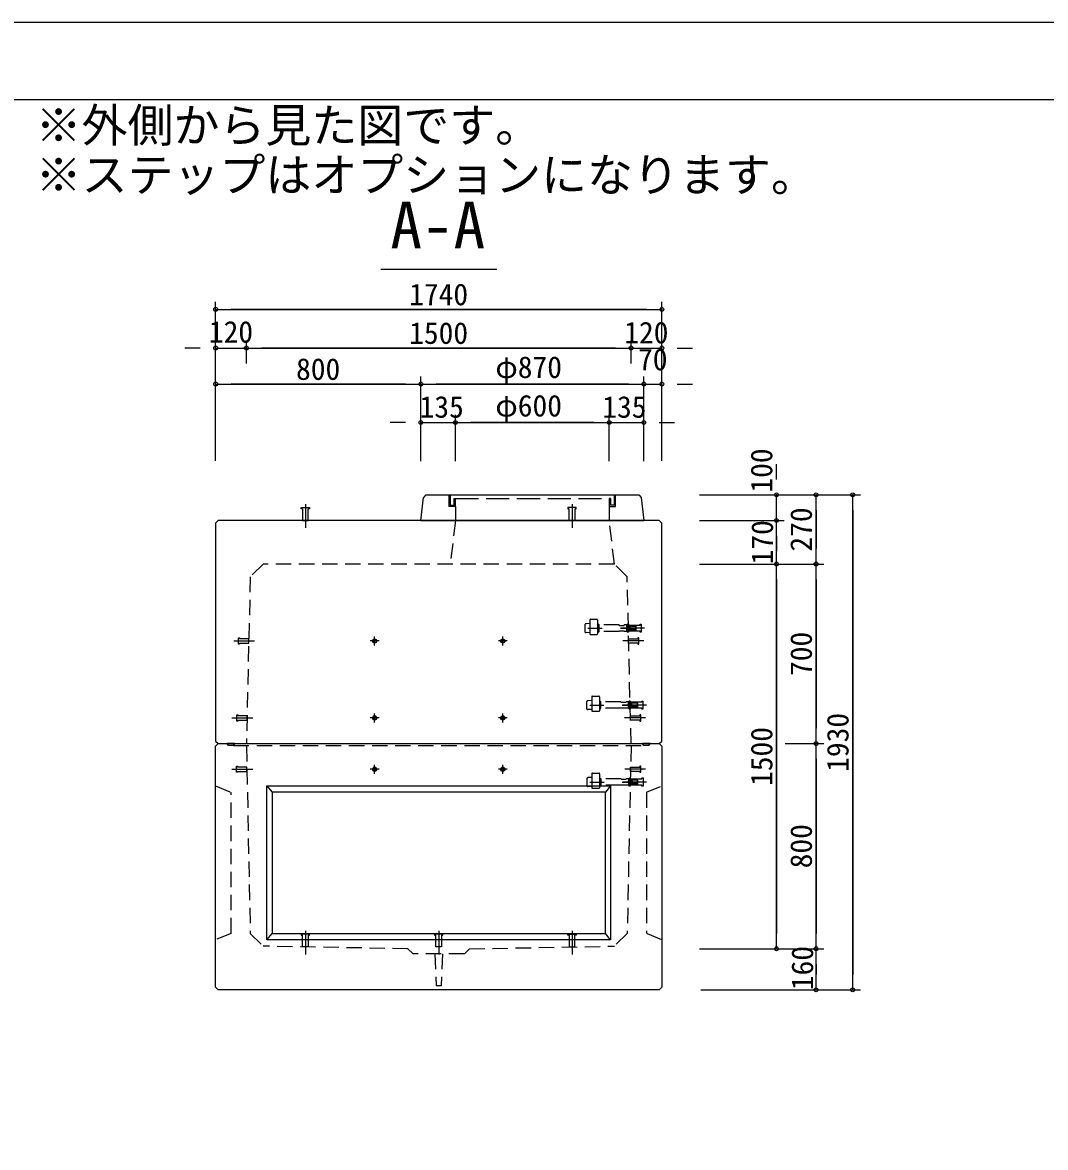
# Model space of a CAD drawing. Units: millimetres, scale not verified. Extents: x -7958 to 7958, y -4534 to 4653.
# Drawn here: x -22 to 3968, y -10 to 4376 of the extents above; entities that cross this region are included whole.
import ezdxf
from ezdxf.enums import TextEntityAlignment as Align

# ---------------------------------------------------------------- set-up
doc = ezdxf.new("R2010")
doc.units = ezdxf.units.MM
doc.header["$LTSCALE"] = 30
doc.header["$PDMODE"] = 32
doc.header["$PDSIZE"] = 15
for name, pattern in [('CHAIN2', [12, 9, -1, 1, -1]), ('DASHED2', [3, 2, -1]), ('DASHED3', [4, 3, -1])]:
    doc.linetypes.add(name, pattern=pattern)
for name, color, linetype in [('0-0_0', 4, 'Continuous'), ('0-B_00枠', 4, 'Continuous'), ('0-E_03寸法', 4, 'Continuous'), ('0-F_04文字', 7, 'Continuous')]:
    doc.layers.add(name, color=color, linetype=linetype)
doc.styles.add('ＭＳ ゴシック', font='')
doc.styles.get('ＭＳ ゴシック').set_extended_font_data('MS Gothic')

msp = doc.modelspace()

# ---------------------------------------------------------------- linework, layer by layer
at = {"layer": '0-0_0', "color": 3}
for p, q in [((1531.57, 2434.51), (1541.57, 2524.51)), ((1551.57, 2534.51), (1541.57, 2524.51)), ((1551.57, 2534.51), (2381.57, 2534.51)), ((2381.57, 2534.51), (2391.57, 2524.51)), ((2391.57, 2524.51), (2401.57, 2434.51)), ((741.57, 2434.51), (731.57, 2424.51)), ((2461.57, 2434.51), (741.57, 2434.51)), ((1531.57, 2434.51), (2401.57, 2434.51)), ((2471.57, 2424.51), (2461.57, 2434.51)), ((2471.57, 1574.5), (2471.57, 2424.51)), ((731.57, 1554.51), (741.57, 1564.51)), ((731.57, 614.5), (731.57, 1554.51)), ((741.57, 1564.51), (2461.57, 1564.51)), ((741.57, 1564.51), (2461.57, 1564.51)), ((2461.57, 1564.51), (2471.57, 1574.5)), ((2461.57, 1564.51), (2471.57, 1554.51)), ((741.57, 604.51), (731.57, 614.5)), ((2461.57, 604.51), (741.57, 604.51))]:
    msp.add_line(p, q, dxfattribs=at)
at = {"layer": '0-0_0', "linetype": 'DASHED3'}
for p, q in [((1641.57, 2534.51), (1641.57, 2489.51)), ((1646.57, 2534.51), (1646.57, 2494.51)), ((1661.57, 2494.51), (1661.57, 2519.51)), ((1661.57, 2519.51), (1666.57, 2519.51)), ((1666.57, 2519.51), (2266.57, 2519.51)), ((1666.57, 2489.51), (1666.57, 2519.51)), ((2271.57, 2519.51), (2271.57, 2494.51)), ((2286.57, 2494.51), (2286.57, 2534.51)), ((2291.57, 2489.51), (2291.57, 2534.51)), ((1666.57, 2489.51), (1641.57, 2489.51)), ((1646.57, 2494.51), (1661.57, 2494.51)), ((1666.57, 2489.51), (1666.57, 2434.51)), ((2266.57, 2489.51), (2291.57, 2489.51)), ((2266.57, 2489.51), (2266.57, 2434.51)), ((2286.57, 2494.51), (2271.57, 2494.51))]:
    msp.add_line(p, q, dxfattribs=at)
at = {"layer": '0-0_0', "linetype": 'CHAIN2'}
for p, q in [((1081.57, 2497.9), (1081.57, 2405.13)), ((2121.57, 2497.9), (2121.57, 2405.13)), ((1351.57, 1947.01), (1351.57, 1982.01)), ((1851.57, 1947.01), (1851.57, 1982.01)), ((2183.38, 2014.51), (2238.86, 2014.51)), ((2310.01, 2014.51), (2372.36, 2014.51)), ((2404.58, 2014.51), (2311.81, 2014.51)), ((1369.07, 1964.51), (1334.07, 1964.51)), ((1869.07, 1964.51), (1834.07, 1964.51)), ((2190.31, 1714.51), (2245.78, 1714.51)), ((2316.93, 1714.51), (2379.28, 1714.51)), ((2411.51, 1714.51), (2318.73, 1714.51)), ((1351.57, 1647.01), (1351.57, 1682.01)), ((1851.57, 1647.01), (1851.57, 1682.01)), ((1369.07, 1664.5), (1334.07, 1664.5)), ((1869.07, 1664.5), (1834.07, 1664.5)), ((1369.07, 1464.51), (1334.07, 1464.51)), ((1351.57, 1447), (1351.57, 1482.01)), ((1869.07, 1464.51), (1834.07, 1464.51)), ((1851.57, 1447), (1851.57, 1482.01)), ((2190.89, 1414.51), (2246.36, 1414.51)), ((2317.52, 1414.51), (2379.86, 1414.51)), ((2412.09, 1414.51), (2319.32, 1414.51)), ((1081.57, 834.98), (1081.57, 742.21)), ((1601.57, 834.98), (1601.57, 742.21)), ((2121.57, 834.98), (2121.57, 742.21))]:
    msp.add_line(p, q, dxfattribs=at)
at = {"layer": '0-0_0', "linetype": 'DASHED2'}
for p, q in [((1666.57, 2434.51), (1646.57, 2264.51)), ((2286.57, 2264.51), (2266.57, 2434.51)), ((916.57, 2264.51), (866.57, 2214.51)), ((2286.57, 2264.51), (916.57, 2264.51)), ((2336.57, 2214.51), (2286.57, 2264.51)), ((866.57, 2214.51), (851.57, 1564.51)), ((2351.57, 1564.51), (2336.57, 2214.51)), ((2171.18, 2026.68), (2171.18, 2002.34)), ((2191.18, 2032.21), (2176.01, 2031.67)), ((2191.18, 2047.01), (2191.18, 1992.26)), ((2193.18, 2049.01), (2219.18, 2049.01)), ((2221.18, 2047.01), (2221.18, 1992.26)), ((2221.18, 2030.01), (2224.18, 2030.01)), ((2224.18, 1999), (2224.18, 2030.01)), ((2224.18, 2030.01), (2227.19, 2027.01)), ((2227.19, 2002.01), (2227.19, 2027.01)), ((2305.18, 2027.01), (2227.19, 2027.01)), ((2305.18, 2025.48), (2305.18, 2027.01)), ((2305.18, 2025.48), (2325.18, 2025.48)), ((2325.18, 2025.48), (2325.18, 2027.01)), ((2335.18, 2027.01), (2325.18, 2027.01)), ((2338.18, 2030.01), (2335.18, 2027.01)), ((2335.18, 2002.01), (2335.18, 2027.01)), ((2338.18, 1999), (2338.18, 2030.01)), ((2341.18, 2030.01), (2338.18, 2030.01)), ((2341.18, 2030.01), (2341.18, 1999)), ((2191.18, 1996.81), (2176.01, 1997.34)), ((2193.18, 1990.26), (2219.18, 1990.26)), ((2221.18, 1999), (2224.18, 1999)), ((2224.18, 1999), (2227.19, 2002.01)), ((2305.18, 2002.01), (2227.19, 2002.01)), ((2305.18, 2003.53), (2305.18, 2002.01)), ((2305.18, 2003.53), (2325.18, 2003.53)), ((2325.18, 2003.53), (2325.18, 2002.01)), ((2335.18, 2002.01), (2325.18, 2002.01)), ((2338.18, 1999), (2335.18, 2002.01)), ((2341.18, 1999), (2338.18, 1999)), ((2178.11, 1726.68), (2178.11, 1702.34)), ((2198.11, 1732.21), (2182.93, 1731.67)), ((2198.11, 1747), (2198.11, 1692.25)), ((2200.11, 1749.01), (2226.11, 1749.01)), ((2228.11, 1747), (2228.11, 1692.25)), ((2228.11, 1730.01), (2231.11, 1730.01)), ((2231.11, 1699), (2231.11, 1730.01)), ((2231.11, 1730.01), (2234.11, 1727.01)), ((2234.11, 1702), (2234.11, 1727.01)), ((2312.11, 1727.01), (2234.11, 1727.01)), ((2312.11, 1725.48), (2312.11, 1727.01)), ((2312.11, 1725.48), (2332.11, 1725.48)), ((2332.11, 1725.48), (2332.11, 1727.01)), ((2342.11, 1727.01), (2332.11, 1727.01)), ((2345.11, 1730.01), (2342.11, 1727.01)), ((2342.11, 1702), (2342.11, 1727.01)), ((2345.11, 1699), (2345.11, 1730.01)), ((2348.11, 1730.01), (2345.11, 1730.01)), ((2348.11, 1730.01), (2348.11, 1699)), ((2198.11, 1696.81), (2182.93, 1697.34)), ((2200.11, 1690.26), (2226.11, 1690.26)), ((2228.11, 1699), (2231.11, 1699)), ((2231.11, 1699), (2234.11, 1702)), ((2312.11, 1702), (2234.11, 1702)), ((2312.11, 1703.53), (2312.11, 1702)), ((2312.11, 1703.53), (2332.11, 1703.53)), ((2332.11, 1703.53), (2332.11, 1702)), ((2342.11, 1702), (2332.11, 1702)), ((2345.11, 1699), (2342.11, 1702)), ((2348.11, 1699), (2345.11, 1699)), ((801.57, 1556.5), (2401.57, 1556.5)), ((851.57, 1554.51), (866.57, 824.5)), ((2351.57, 1554.51), (2336.57, 824.5)), ((2200.69, 1449.01), (2226.69, 1449.01)), ((2178.69, 1426.68), (2178.69, 1402.34)), ((2198.69, 1432.21), (2183.52, 1431.67)), ((2198.69, 1447), (2198.69, 1392.25)), ((2228.69, 1447), (2228.69, 1392.25)), ((2228.69, 1430.01), (2231.69, 1430.01)), ((2231.69, 1399), (2231.69, 1430.01)), ((2231.69, 1430.01), (2234.69, 1427.01)), ((2234.69, 1402), (2234.69, 1427.01)), ((2312.69, 1427.01), (2234.69, 1427.01)), ((2312.69, 1425.48), (2312.69, 1427.01)), ((2312.69, 1425.48), (2332.69, 1425.48)), ((2332.69, 1425.48), (2332.69, 1427.01)), ((2342.69, 1427.01), (2332.69, 1427.01)), ((2345.69, 1430.01), (2342.69, 1427.01)), ((2342.69, 1402), (2342.69, 1427.01)), ((2345.69, 1399), (2345.69, 1430.01)), ((2348.69, 1430.01), (2345.69, 1430.01)), ((2348.69, 1430.01), (2348.69, 1399)), ((731.57, 1399.51), (791.57, 1374.51)), ((791.57, 824.5), (791.57, 1374.51)), ((2198.69, 1396.81), (2183.52, 1397.34)), ((2200.69, 1390.26), (2226.69, 1390.26)), ((2228.69, 1399), (2231.69, 1399)), ((2231.69, 1399), (2234.69, 1402)), ((2312.69, 1402), (2234.69, 1402)), ((2312.69, 1403.53), (2312.69, 1402)), ((2312.69, 1403.53), (2332.69, 1403.53)), ((2332.69, 1403.53), (2332.69, 1402)), ((2342.69, 1402), (2332.69, 1402)), ((2345.69, 1399), (2342.69, 1402)), ((2348.69, 1399), (2345.69, 1399)), ((2411.57, 1374.51), (2471.57, 1399.51)), ((2411.57, 1374.51), (2411.57, 824.5)), ((791.57, 824.5), (731.57, 799.51)), ((866.57, 824.5), (916.57, 774.51)), ((2336.57, 824.5), (2286.57, 774.51)), ((2471.57, 799.51), (2411.57, 824.5)), ((1481.57, 764.5), (916.57, 774.51)), ((1501.57, 744.51), (1481.57, 764.5)), ((1701.57, 744.51), (1721.57, 764.5)), ((1721.57, 764.5), (2286.57, 774.51)), ((1701.57, 744.51), (1501.57, 744.51)), ((1586.57, 744.51), (1591.57, 619.51))]:
    msp.add_line(p, q, dxfattribs=at)
at = {"layer": '0-0_0', "color": 134}
for p, q in [((2369.69, 2022.51), (2341.18, 2022.51)), ((2343.18, 2021.5), (2341.18, 2022.51)), ((2343.18, 2006.5), (2343.18, 2022.51)), ((2371.18, 2021.5), (2343.18, 2021.5)), ((2369.69, 2006.5), (2369.69, 2022.51)), ((2371.18, 2021.5), (2369.69, 2022.51)), ((2371.18, 2007.51), (2371.18, 2021.5)), ((2343.18, 2007.51), (2341.18, 2006.5)), ((2369.69, 2006.5), (2341.18, 2006.5)), ((2371.18, 2007.51), (2343.18, 2007.51)), ((2371.18, 2007.51), (2369.69, 2006.5)), ((2376.61, 1722.51), (2348.11, 1722.51)), ((2350.11, 1721.5), (2348.11, 1722.51)), ((2350.11, 1706.5), (2350.11, 1722.51)), ((2378.11, 1721.5), (2350.11, 1721.5)), ((2376.61, 1706.5), (2376.61, 1722.51)), ((2378.11, 1721.5), (2376.61, 1722.51)), ((2378.11, 1707.51), (2378.11, 1721.5)), ((2350.11, 1707.51), (2348.11, 1706.5)), ((2376.61, 1706.5), (2348.11, 1706.5)), ((2378.11, 1707.51), (2350.11, 1707.51)), ((2378.11, 1707.51), (2376.61, 1706.5)), ((2377.19, 1422.51), (2348.69, 1422.51)), ((2350.69, 1421.5), (2348.69, 1422.51)), ((2350.69, 1407.51), (2348.69, 1406.5)), ((2377.19, 1406.5), (2348.69, 1406.5)), ((2350.69, 1406.5), (2350.69, 1422.51)), ((2378.69, 1421.5), (2350.69, 1421.5)), ((2378.69, 1407.51), (2350.69, 1407.51)), ((2377.19, 1406.5), (2377.19, 1422.51)), ((2378.69, 1421.5), (2377.19, 1422.51)), ((2378.69, 1407.51), (2377.19, 1406.5)), ((2378.69, 1407.51), (2378.69, 1421.5))]:
    msp.add_line(p, q, dxfattribs=at)
at = {"layer": '0-0_0', "color": 7, "linetype": 'CHAIN2'}
for p, q in [((801.9, 1964.51), (883.7, 1964.51)), ((2401.24, 1964.51), (2319.44, 1964.51)), ((794.98, 1664.5), (876.77, 1664.5)), ((2408.16, 1664.5), (2326.36, 1664.5)), ((794.52, 1464.51), (876.32, 1464.51)), ((2408.62, 1464.51), (2326.82, 1464.51))]:
    msp.add_line(p, q, dxfattribs=at)
at = {"layer": '0-0_0'}
for p, q in [((781.57, 1556.5), (776.57, 1564.51)), ((806.57, 1564.51), (776.57, 1564.51)), ((801.57, 1556.5), (781.57, 1556.5)), ((801.57, 1556.5), (806.57, 1564.51)), ((2401.57, 1556.5), (2396.57, 1564.51)), ((2426.57, 1564.51), (2396.57, 1564.51)), ((2421.57, 1556.5), (2401.57, 1556.5)), ((2421.57, 1556.5), (2426.57, 1564.51)), ((931.57, 1399.51), (2271.57, 1399.51)), ((931.57, 799.51), (931.57, 1399.51)), ((931.57, 1399.51), (951.57, 1374.51)), ((2251.57, 1374.51), (951.57, 1374.51)), ((951.57, 1374.51), (951.57, 824.5)), ((2271.57, 1399.51), (2251.57, 1374.51)), ((2251.57, 824.5), (2251.57, 1374.51)), ((2271.57, 1399.51), (2271.57, 799.51)), ((931.57, 799.51), (951.57, 824.5)), ((2271.57, 799.51), (931.57, 799.51)), ((951.57, 824.5), (2251.57, 824.5)), ((2271.57, 799.51), (2251.57, 824.5))]:
    msp.add_line(p, q, dxfattribs=at)
at = {"layer": '0-0_0', "color": 6}
msp.add_lwpolyline([(-4342.24, 4075.97), (7657.76, 4075.97), (7657.76, -4234.03)], dxfattribs=at)
at = {"layer": '0-0_0', "linetype": 'DASHED3'}
msp.add_lwpolyline([(2271.57, 2519.51), (2266.57, 2519.51), (2266.57, 2489.51)], dxfattribs=at)
at = {"layer": '0-0_0', "linetype": 'DASHED2'}
for points in [[(1070.67, 2480.01), (1065.57, 2480.01), (1065.57, 2484.51), (1097.57, 2484.51), (1097.57, 2480.01), (1092.47, 2480.01)], [(1070.67, 2480.01), (1070.67, 2434.51), (1092.47, 2434.51), (1092.47, 2480.01)], [(2132.47, 2480.01), (2137.57, 2480.01), (2137.57, 2484.51), (2105.57, 2484.51), (2105.57, 2480.01), (2110.67, 2480.01)], [(2132.47, 2480.01), (2132.47, 2434.51), (2110.67, 2434.51), (2110.67, 2480.01)], [(2386.68, 2025.4), (2341.18, 2025.4), (2341.18, 2003.61), (2386.68, 2003.61)], [(2386.68, 2025.4), (2386.68, 2030.5), (2391.18, 2030.5), (2391.18, 1998.51), (2386.68, 1998.51), (2386.68, 2003.61)], [(2393.61, 1725.4), (2348.11, 1725.4), (2348.11, 1703.61), (2393.61, 1703.61)], [(2393.61, 1725.4), (2393.61, 1730.51), (2398.11, 1730.51), (2398.11, 1698.51), (2393.61, 1698.51), (2393.61, 1703.61)], [(2394.19, 1425.4), (2348.69, 1425.4), (2348.69, 1403.61), (2394.19, 1403.61)], [(2394.19, 1425.4), (2394.19, 1430.51), (2398.69, 1430.51), (2398.69, 1398.51), (2394.19, 1398.51), (2394.19, 1403.61)], [(1092.47, 817.09), (1097.57, 817.09), (1097.57, 821.59), (1065.57, 821.59), (1065.57, 817.09), (1070.67, 817.09)], [(1092.47, 817.09), (1092.47, 771.59), (1070.67, 771.59), (1070.67, 817.09)], [(1612.47, 817.09), (1617.57, 817.09), (1617.57, 821.59), (1585.57, 821.59), (1585.57, 817.09), (1590.67, 817.09)], [(1612.47, 817.09), (1612.47, 771.59), (1590.67, 771.59), (1590.67, 817.09)], [(2110.67, 817.09), (2105.57, 817.09), (2105.57, 821.59), (2137.57, 821.59), (2137.57, 817.09), (2132.47, 817.09)], [(2110.67, 817.09), (2110.67, 771.59), (2132.47, 771.59), (2132.47, 817.09)], [(1616.57, 744.51), (1611.57, 619.51), (1591.57, 619.51)]]:
    msp.add_lwpolyline(points, dxfattribs=at)
at = {"layer": '0-0_0', "color": 3}
for points in [[(731.57, 2424.51), (731.57, 1574.5), (741.57, 1564.51)], [(2471.57, 1554.51), (2471.57, 614.5), (2461.57, 604.51)]]:
    msp.add_lwpolyline(points, dxfattribs=at)
at = {"layer": '0-0_0', "color": 7, "linetype": 'DASHED2'}
for points in [[(824.8, 1956.26), (824.8, 1952.51), (820.8, 1952.51), (820.8, 1976.5), (824.8, 1976.5), (824.8, 1972.75)], [(2378.34, 1956.26), (2378.34, 1952.51), (2382.34, 1952.51), (2382.34, 1976.5), (2378.34, 1976.5), (2378.34, 1972.75)], [(824.8, 1956.26), (860.8, 1956.26), (860.8, 1972.75), (824.8, 1972.75)], [(2378.34, 1956.26), (2342.34, 1956.26), (2342.34, 1972.75), (2378.34, 1972.75)], [(817.88, 1656.26), (817.88, 1652.51), (813.88, 1652.51), (813.88, 1676.5), (817.88, 1676.5), (817.88, 1672.75)], [(817.88, 1656.26), (853.88, 1656.26), (853.88, 1672.75), (817.88, 1672.75)], [(2385.26, 1656.26), (2349.26, 1656.26), (2349.26, 1672.75), (2385.26, 1672.75)], [(2385.26, 1656.26), (2385.26, 1652.51), (2389.26, 1652.51), (2389.26, 1676.5), (2385.26, 1676.5), (2385.26, 1672.75)], [(817.42, 1456.26), (817.42, 1452.51), (813.42, 1452.51), (813.42, 1476.51), (817.42, 1476.51), (817.42, 1472.76)], [(817.42, 1456.26), (853.42, 1456.26), (853.42, 1472.76), (817.42, 1472.76)], [(2385.72, 1456.26), (2349.72, 1456.26), (2349.72, 1472.76), (2385.72, 1472.76)], [(2385.72, 1456.26), (2385.72, 1452.51), (2389.72, 1452.51), (2389.72, 1476.51), (2385.72, 1476.51), (2385.72, 1472.76)]]:
    msp.add_lwpolyline(points, dxfattribs=at)
at = {"layer": '0-0_0'}
for centre, radius in [((1351.57, 1964.51), 8.25), ((1351.57, 1964.51), 6), ((1851.57, 1964.51), 8.25), ((1851.57, 1964.51), 6), ((1351.57, 1664.5), 8.25), ((1351.57, 1664.5), 6), ((1851.57, 1664.5), 8.25), ((1851.57, 1664.5), 6), ((1351.57, 1464.51), 8.25), ((1351.57, 1464.51), 6), ((1851.57, 1464.51), 8.25), ((1851.57, 1464.51), 6)]:
    msp.add_circle(centre, radius, dxfattribs=at)
at = {"layer": '0-0_0', "linetype": 'DASHED2'}
for centre, radius, start, end in [((2176.18, 2026.68), 5, 92.005, 180), ((2193.18, 2047.01), 2, 90, 180), ((2219.18, 2047.01), 2, 360, 90), ((2176.18, 2002.34), 5, 180, 267.995), ((2193.18, 1992.26), 2, 180, 270), ((2219.18, 1992.26), 2, 270, 360), ((2183.11, 1726.68), 5, 92.005, 180), ((2200.11, 1747), 2, 90, 180), ((2226.11, 1747), 2, 360, 90), ((2183.11, 1702.34), 5, 180, 267.995), ((2200.11, 1692.25), 2, 180, 270), ((2226.11, 1692.25), 2, 270, 360), ((2200.69, 1447), 2, 90, 180), ((2226.69, 1447), 2, 360, 90), ((2183.69, 1426.68), 5, 92.005, 180), ((2183.69, 1402.34), 5, 180, 267.995), ((2200.69, 1392.25), 2, 180, 270), ((2226.69, 1392.25), 2, 270, 360)]:
    msp.add_arc(centre, radius, start, end, dxfattribs=at)
at = {"layer": '0-0_0', "color": 7}
for p in [(2341.18, 2014.51), (2348.11, 1714.51), (2348.69, 1414.51)]:
    msp.add_point(p, dxfattribs=at)
at = {"layer": '0-B_00枠'}
msp.add_line((1375.59, 3414.47), (1827.55, 3414.47), dxfattribs=at)
msp.add_lwpolyline([(-4642.24, -4534.03), (7957.76, -4534.03), (7957.76, 4375.97), (-4642.24, 4375.97)], dxfattribs=at)
at = {"layer": '0-E_03寸法'}
for p, q in [((731.57, 2957.39), (731.57, 3287.39)), ((731.57, 3257.39), (2471.57, 3257.39)), ((2411.57, 3257.39), (791.57, 3257.39)), ((2471.57, 2957.39), (2471.57, 3287.39)), ((731.57, 3046.74), (731.57, 3136.74)), ((851.57, 3046.74), (851.57, 3136.74)), ((851.57, 3046.74), (851.57, 3136.74)), ((2351.57, 3046.74), (2351.57, 3136.74)), ((2351.57, 3046.74), (2351.57, 3136.74)), ((2471.57, 3046.74), (2471.57, 3136.74)), ((671.57, 3106.74), (611.57, 3106.74)), ((731.57, 3106.74), (851.57, 3106.74)), ((851.57, 3106.74), (2351.57, 3106.74)), ((2291.57, 3106.74), (911.57, 3106.74)), ((911.57, 3106.74), (971.57, 3106.74)), ((2291.57, 3106.74), (2231.57, 3106.74)), ((2351.57, 3106.74), (2471.57, 3106.74)), ((2531.57, 3106.74), (2591.57, 3106.74)), ((731.57, 2666.38), (731.57, 2996.38)), ((1531.57, 2666.38), (1531.57, 2996.38)), ((1531.57, 2666.38), (1531.57, 2996.38)), ((2401.57, 2666.38), (2401.57, 2996.38)), ((2401.57, 2666.38), (2401.57, 2996.38)), ((2471.57, 2666.38), (2471.57, 2996.38)), ((731.57, 2966.38), (1531.57, 2966.38)), ((1471.57, 2966.38), (791.57, 2966.38)), ((1531.57, 2966.38), (2401.57, 2966.38)), ((2341.57, 2966.38), (1591.57, 2966.38)), ((2341.57, 2966.38), (2281.57, 2966.38)), ((2401.57, 2966.38), (2471.57, 2966.38)), ((2531.57, 2966.38), (2591.57, 2966.38)), ((1471.57, 2816.23), (1411.57, 2816.23)), ((1531.57, 2666.23), (1531.57, 2846.23)), ((1531.57, 2816.23), (1666.57, 2816.23)), ((1666.57, 2666.23), (1666.57, 2846.23)), ((1666.57, 2666.23), (1666.57, 2846.23)), ((1666.57, 2816.23), (2266.57, 2816.23)), ((2206.57, 2816.23), (1726.57, 2816.23)), ((1726.57, 2816.23), (1786.57, 2816.23)), ((2206.57, 2816.23), (2146.57, 2816.23)), ((2266.57, 2666.23), (2266.57, 2846.23)), ((2266.57, 2666.23), (2266.57, 2846.23)), ((2266.57, 2816.23), (2401.57, 2816.23)), ((2401.57, 2666.23), (2401.57, 2846.23)), ((2461.57, 2816.23), (2521.57, 2816.23)), ((2919.07, 2594.51), (2919.07, 2654.51)), ((2619.07, 2534.51), (2949.07, 2534.51)), ((2773.15, 2534.51), (3103.15, 2534.51)), ((2916.02, 2534.51), (3246.02, 2534.51)), ((2919.07, 2434.51), (2919.07, 2534.51)), ((3073.15, 2264.51), (3073.15, 2534.51)), ((3216.02, 604.51), (3216.02, 2534.51)), ((3073.15, 2474.51), (3073.15, 2324.51)), ((3216.02, 2474.51), (3216.02, 664.51)), ((2619.07, 2434.51), (2949.07, 2434.51)), ((2619.07, 2434.51), (2949.07, 2434.51)), ((2919.07, 2264.51), (2919.07, 2434.51)), ((2919.07, 2374.51), (2919.07, 2314.51)), ((2919.07, 2374.51), (2919.07, 2324.51)), ((2619.07, 2264.51), (2949.07, 2264.51)), ((2619.07, 2264.51), (2949.07, 2264.51)), ((2773.15, 2264.51), (3103.15, 2264.51)), ((2919.07, 764.5), (2919.07, 2264.51)), ((2953.15, 2264.51), (3103.15, 2264.51)), ((3073.15, 1564.51), (3073.15, 2264.51)), ((2919.07, 2204.51), (2919.07, 824.5)), ((3073.15, 2204.51), (3073.15, 1624.51)), ((2953.15, 1564.51), (3103.15, 1564.51)), ((2953.15, 1564.51), (3103.15, 1564.51)), ((3073.15, 764.5), (3073.15, 1564.51)), ((3073.15, 1504.51), (3073.15, 824.5)), ((2619.07, 764.5), (2949.07, 764.5)), ((2623.15, 764.5), (3103.15, 764.5)), ((2953.15, 764.5), (3103.15, 764.5)), ((3073.15, 604.51), (3073.15, 764.5)), ((3073.15, 704.5), (3073.15, 664.51)), ((2623.15, 604.51), (3103.15, 604.51)), ((2916.02, 604.51), (3246.02, 604.51))]:
    msp.add_line(p, q, dxfattribs=at)
for p in [(731.57, 3257.39), (2471.57, 3257.39), (731.57, 3106.74), (851.57, 3106.74), (2351.57, 3106.74), (2471.57, 3106.74), (731.57, 2966.38), (1531.57, 2966.38), (2401.57, 2966.38), (2471.57, 2966.38), (1531.57, 2816.23), (1666.57, 2816.23), (2266.57, 2816.23), (2401.57, 2816.23), (2919.07, 2534.51), (3073.15, 2534.51), (3216.02, 2534.51), (2919.07, 2434.51), (2919.07, 2264.51), (3073.15, 2264.51), (3073.15, 1564.51), (2919.07, 764.5), (3073.15, 764.5), (3073.15, 604.51), (3216.02, 604.51)]:
    msp.add_point(p, dxfattribs=at)

# ---------------------------------------------------------------- texts
at = {"layer": '0-E_03寸法', "style": 'ＭＳ ゴシック'}
for s, p in [('1740', (1486.37, 3248.27)), ('120', (705.17, 3102.05)), ('1500', (1486.37, 3097.62)), ('120', (2325.17, 3099.58)), ('φ870', (1822.57, 2964.57)), ('70', (2378.97, 2994.76)), ('800', (1045.17, 2957.26)), ('135', (1526.99, 2809.78)), ('φ600', (1822.57, 2814.42)), ('135', (2239.47, 2809.57))]:
    msp.add_text(s, height=84.46, dxfattribs=at).set_placement(p, align=Align.BOTTOM_LEFT)
for s, p in [('100', (2927.84, 2543.05)), ('270', (3082.27, 2313.11)), ('170', (2930.48, 2263.11)), ('700', (3082.27, 1828.11)), ('1930', (3225.13, 1454.31)), ('1500', (2928.19, 1399.31)), ('800', (3082.27, 1078.11)), ('160', (3086.93, 603.11))]:
    msp.add_text(s, height=84.46, rotation=90, dxfattribs=at).set_placement(p, align=Align.BOTTOM_LEFT)
at = {"layer": '0-F_04文字', "style": 'ＭＳ ゴシック'}
for s, height, p in [('※外側から見た図です。', 131.4, (29.39, 3870.09)), ('※ステップはオプションになります。', 131.4, (29.39, 3677.03)), ('A-A', 181.1, (1413.05, 3441.45))]:
    msp.add_text(s, height=height, dxfattribs=at).set_placement(p, align=Align.BOTTOM_LEFT)

doc.saveas('drawing.dxf')
